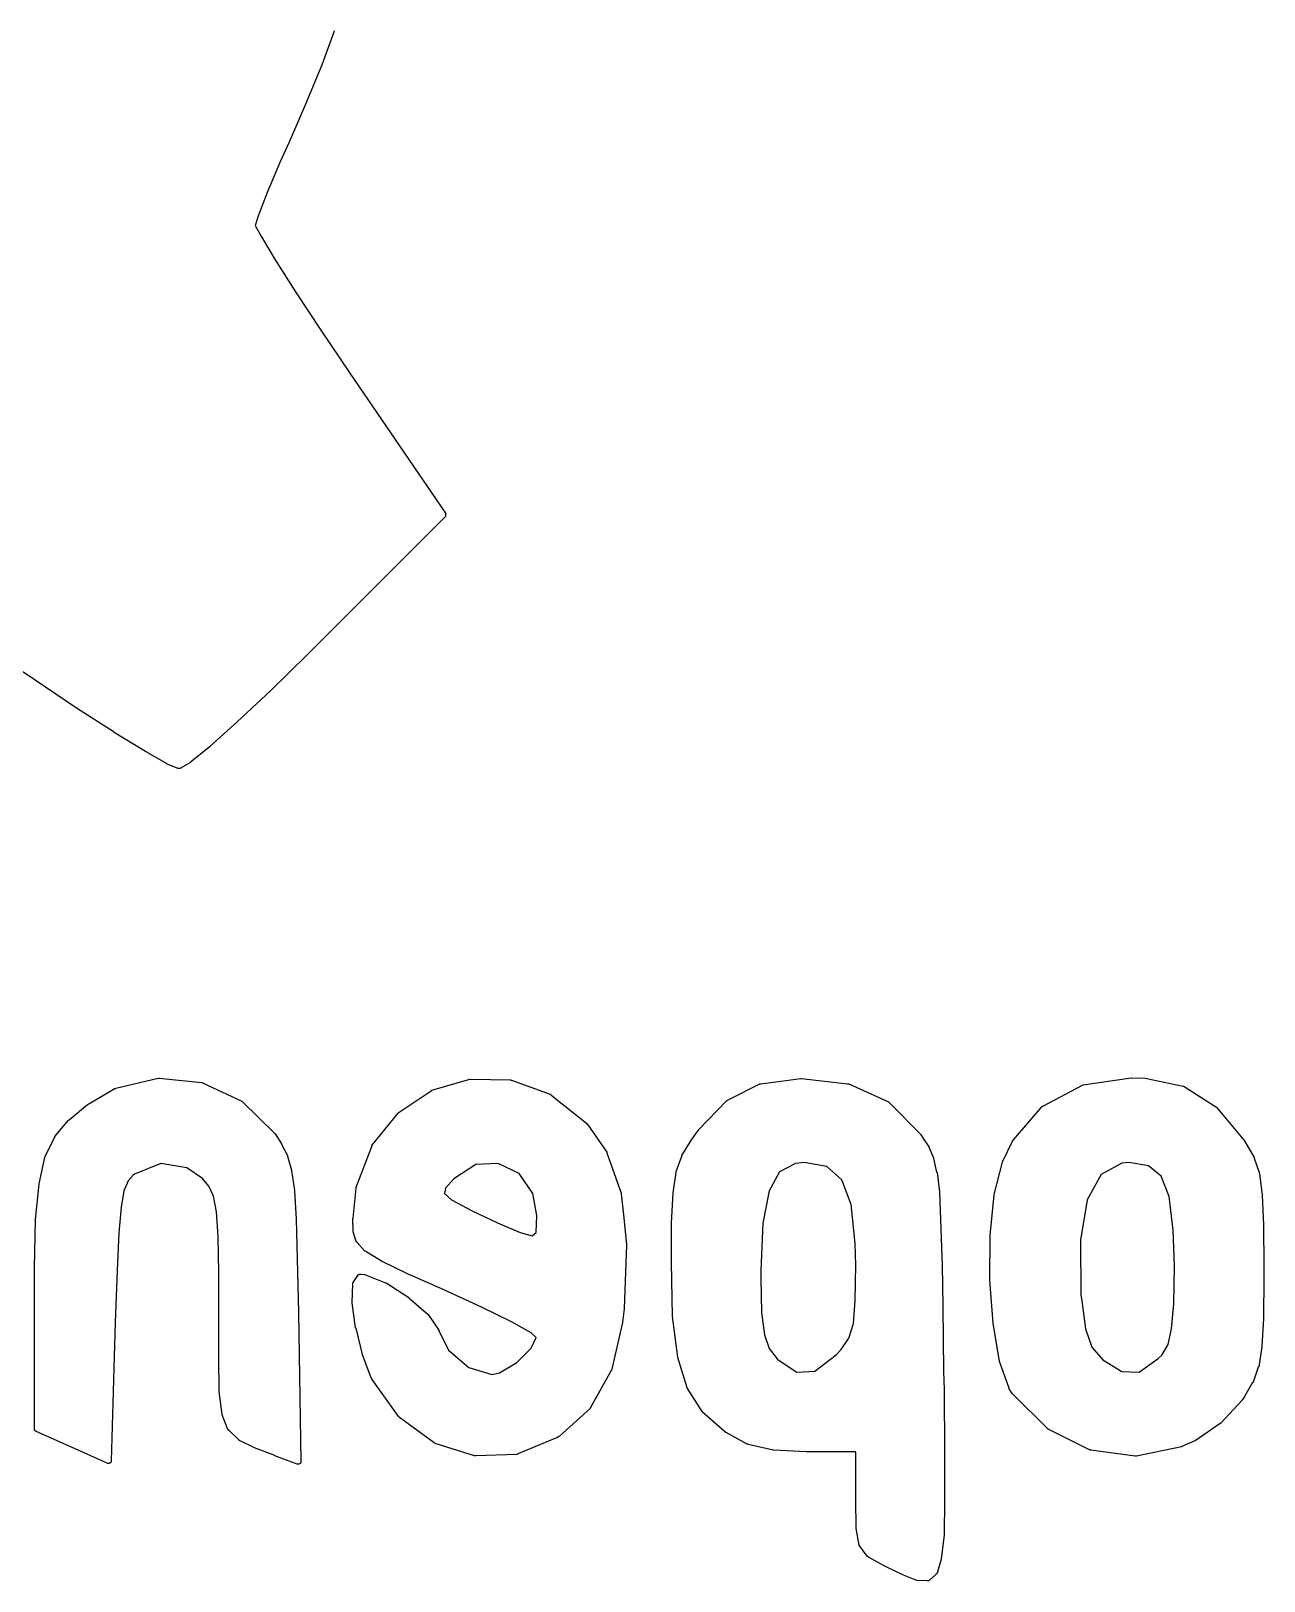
# Model space of a CAD drawing. Extents: x 137.9 to 163.7, y -135.9 to -68.2.
# Drawn here: x 145.111 to 147.246, y -75.101 to -72.417 of the extents above; entities that cross this region are included whole.
import ezdxf

# ---------------------------------------------------------------- set-up
doc = ezdxf.new("R2010")
doc.units = 0
doc.layers.add('BLACK', color=7, linetype='CONTINUOUS')

msp = doc.modelspace()

# ---------------------------------------------------------------- linework, layer by layer
at = {"layer": 'BLACK', "linetype": 'CONTINUOUS'}
for p, q in [((145.636, -72.4168), (145.615, -72.4741)), ((145.636, -72.4167), (145.636, -72.4168)), ((145.615, -72.4742), (145.587, -72.5421)), ((145.615, -72.4741), (145.615, -72.4742)), ((145.615, -72.4742), (145.615, -72.4742)), ((145.615, -72.4742), (145.615, -72.4742)), ((145.587, -72.5422), (145.558, -72.6094)), ((145.587, -72.5421), (145.587, -72.5421)), ((145.587, -72.5421), (145.587, -72.5422)), ((145.587, -72.5422), (145.587, -72.5422)), ((145.558, -72.6094), (145.542, -72.6444)), ((145.558, -72.6094), (145.558, -72.6094)), ((145.558, -72.6094), (145.558, -72.6094)), ((145.542, -72.6444), (145.52, -72.6967)), ((145.52, -72.6967), (145.505, -72.7357)), ((145.505, -72.7357), (145.499, -72.7536)), ((145.499, -72.7536), (145.51, -72.7733)), ((145.51, -72.7733), (145.534, -72.813)), ((145.534, -72.813), (145.569, -72.8683)), ((145.569, -72.8683), (145.613, -72.935)), ((145.613, -72.935), (145.613, -72.935)), ((145.613, -72.935), (145.663, -73.0094)), ((145.663, -73.0094), (145.829, -73.2518)), ((145.828, -73.2582), (145.611, -73.4755)), ((145.829, -73.2574), (145.828, -73.2582)), ((145.829, -73.2518), (145.829, -73.2519)), ((145.829, -73.2519), (145.829, -73.2527)), ((145.829, -73.2527), (145.829, -73.2537)), ((145.829, -73.2537), (145.83, -73.2546)), ((145.83, -73.2546), (145.829, -73.2548)), ((145.829, -73.2548), (145.829, -73.2556)), ((145.829, -73.2556), (145.829, -73.2565)), ((145.829, -73.2565), (145.829, -73.2574)), ((145.118, -73.5411), (145.047, -73.4934)), ((145.59, -73.4965), (145.526, -73.5591)), ((145.611, -73.4755), (145.59, -73.4964)), ((145.59, -73.4964), (145.59, -73.4965)), ((145.611, -73.4755), (145.611, -73.4755)), ((145.19, -73.5893), (145.118, -73.5411)), ((145.118, -73.5411), (145.118, -73.5411)), ((145.118, -73.5411), (145.118, -73.5411)), ((145.526, -73.5591), (145.468, -73.6131)), ((145.526, -73.5591), (145.526, -73.5591)), ((145.526, -73.5591), (145.526, -73.5591)), ((145.526, -73.5591), (145.526, -73.5591)), ((145.19, -73.5894), (145.19, -73.5893)), ((145.255, -73.6313), (145.19, -73.5894)), ((145.19, -73.5894), (145.19, -73.5894)), ((145.255, -73.6314), (145.255, -73.6313)), ((145.309, -73.6645), (145.255, -73.6314)), ((145.255, -73.6314), (145.255, -73.6314)), ((145.255, -73.6314), (145.255, -73.6314)), ((145.468, -73.6132), (145.421, -73.6555)), ((145.468, -73.6131), (145.468, -73.6132)), ((145.468, -73.6132), (145.468, -73.6132)), ((145.468, -73.6132), (145.468, -73.6132)), ((145.421, -73.6557), (145.387, -73.6833)), ((145.421, -73.6555), (145.421, -73.6556)), ((145.421, -73.6556), (145.421, -73.6556)), ((145.421, -73.6556), (145.421, -73.6557)), ((145.309, -73.6646), (145.309, -73.6645)), ((145.309, -73.6645), (145.309, -73.6645)), ((145.309, -73.6645), (145.309, -73.6645)), ((145.347, -73.6862), (145.309, -73.6646)), ((145.347, -73.6863), (145.347, -73.6862)), ((145.347, -73.6864), (145.347, -73.6863)), ((145.366, -73.694), (145.347, -73.6864)), ((145.347, -73.6864), (145.347, -73.6864)), ((145.387, -73.6838), (145.37, -73.6936)), ((145.387, -73.6833), (145.387, -73.6834)), ((145.387, -73.6834), (145.387, -73.6836)), ((145.387, -73.6836), (145.387, -73.6838)), ((145.366, -73.6941), (145.366, -73.694)), ((145.366, -73.6942), (145.366, -73.6941)), ((145.367, -73.6943), (145.366, -73.6942)), ((145.366, -73.6942), (145.366, -73.6942)), ((145.366, -73.6942), (145.366, -73.6942)), ((145.368, -73.6943), (145.367, -73.6943)), ((145.367, -73.6943), (145.367, -73.6943)), ((145.367, -73.6943), (145.367, -73.6943)), ((145.367, -73.6943), (145.367, -73.6943)), ((145.369, -73.6942), (145.368, -73.6942)), ((145.368, -73.6942), (145.368, -73.6943)), ((145.368, -73.6943), (145.368, -73.6943)), ((145.368, -73.6943), (145.368, -73.6943)), ((145.37, -73.6938), (145.369, -73.694)), ((145.369, -73.694), (145.369, -73.694)), ((145.369, -73.694), (145.369, -73.6941)), ((145.369, -73.6941), (145.369, -73.6942)), ((145.37, -73.6936), (145.37, -73.6937)), ((145.37, -73.6937), (145.37, -73.6938)), ((145.21, -74.2754), (145.256, -74.2485)), ((145.256, -74.2484), (145.257, -74.2483)), ((145.256, -74.2485), (145.256, -74.2484)), ((145.257, -74.2481), (145.257, -74.248)), ((145.257, -74.248), (145.258, -74.248)), ((145.257, -74.2482), (145.257, -74.2481)), ((145.257, -74.2483), (145.257, -74.2482)), ((145.258, -74.2479), (145.331, -74.2303)), ((145.258, -74.248), (145.258, -74.2479)), ((145.331, -74.2303), (145.331, -74.2303)), ((145.331, -74.2303), (145.332, -74.2303)), ((145.332, -74.2303), (145.332, -74.2302)), ((145.332, -74.2302), (145.332, -74.2302)), ((145.332, -74.2302), (145.332, -74.2302)), ((145.332, -74.2302), (145.332, -74.2302)), ((145.332, -74.2302), (145.333, -74.2302)), ((145.333, -74.2302), (145.407, -74.2378)), ((145.407, -74.2378), (145.407, -74.2379)), ((145.407, -74.2379), (145.407, -74.2379)), ((145.407, -74.2379), (145.407, -74.238)), ((145.407, -74.238), (145.407, -74.238)), ((145.407, -74.238), (145.408, -74.2381)), ((145.408, -74.2381), (145.408, -74.2382)), ((145.408, -74.2382), (145.408, -74.2383)), ((145.408, -74.2383), (145.476, -74.2702)), ((145.804, -74.2518), (145.805, -74.2517)), ((145.804, -74.2519), (145.804, -74.2518)), ((145.805, -74.2514), (145.871, -74.232)), ((145.805, -74.2515), (145.805, -74.2514)), ((145.805, -74.2516), (145.805, -74.2515)), ((145.805, -74.2517), (145.805, -74.2516)), ((145.871, -74.2319), (145.872, -74.2318)), ((145.871, -74.232), (145.871, -74.2319)), ((145.871, -74.2319), (145.871, -74.2319)), ((145.871, -74.2319), (145.871, -74.2319)), ((145.871, -74.232), (145.871, -74.232)), ((145.872, -74.2318), (145.872, -74.2318)), ((145.872, -74.2318), (145.872, -74.2318)), ((145.872, -74.2318), (145.941, -74.2334)), ((145.941, -74.2334), (145.941, -74.2334)), ((145.941, -74.2334), (145.941, -74.2334)), ((145.941, -74.2334), (145.942, -74.2334)), ((145.942, -74.2334), (145.942, -74.2335)), ((145.942, -74.2335), (145.942, -74.2335)), ((145.942, -74.2335), (145.942, -74.2336)), ((145.942, -74.2336), (145.943, -74.2337)), ((145.943, -74.2337), (146.01, -74.2582)), ((146.318, -74.2681), (146.373, -74.2404)), ((146.373, -74.2403), (146.374, -74.2402)), ((146.373, -74.2404), (146.373, -74.2403)), ((146.373, -74.2404), (146.373, -74.2404)), ((146.374, -74.2401), (146.374, -74.24)), ((146.374, -74.24), (146.375, -74.24)), ((146.374, -74.2402), (146.374, -74.2401)), ((146.374, -74.2401), (146.374, -74.2401)), ((146.375, -74.24), (146.444, -74.2312)), ((146.444, -74.2312), (146.444, -74.2312)), ((146.444, -74.2312), (146.444, -74.2312)), ((146.444, -74.2312), (146.444, -74.2312)), ((146.444, -74.2312), (146.445, -74.2312)), ((146.445, -74.2312), (146.445, -74.2312)), ((146.445, -74.2312), (146.445, -74.2312)), ((146.445, -74.2312), (146.445, -74.2312)), ((146.445, -74.2312), (146.525, -74.2399)), ((146.525, -74.2399), (146.525, -74.2399)), ((146.525, -74.2399), (146.526, -74.24)), ((146.526, -74.24), (146.526, -74.24)), ((146.526, -74.24), (146.526, -74.2401)), ((146.526, -74.2401), (146.526, -74.2401)), ((146.526, -74.2401), (146.526, -74.2403)), ((146.526, -74.2403), (146.527, -74.2403)), ((146.527, -74.2403), (146.596, -74.2716)), ((146.864, -74.2783), (146.932, -74.2425)), ((146.932, -74.2422), (146.933, -74.2421)), ((146.932, -74.2423), (146.932, -74.2422)), ((146.932, -74.2424), (146.932, -74.2423)), ((146.932, -74.2425), (146.932, -74.2424)), ((146.932, -74.2425), (146.932, -74.2425)), ((146.933, -74.242), (147.016, -74.2297)), ((146.933, -74.2421), (146.933, -74.242)), ((146.933, -74.2421), (146.933, -74.2421)), ((147.016, -74.2297), (147.016, -74.2297)), ((147.016, -74.2297), (147.017, -74.2297)), ((147.017, -74.2297), (147.017, -74.2297)), ((147.017, -74.2297), (147.04, -74.2303)), ((147.04, -74.2303), (147.04, -74.2303)), ((147.04, -74.2303), (147.04, -74.2304)), ((147.04, -74.2304), (147.04, -74.2304)), ((147.04, -74.2304), (147.106, -74.2441)), ((147.106, -74.2441), (147.106, -74.2441)), ((147.106, -74.2441), (147.106, -74.2442)), ((147.106, -74.2442), (147.107, -74.2443)), ((147.107, -74.2443), (147.107, -74.2443)), ((147.107, -74.2443), (147.107, -74.2444)), ((147.107, -74.2444), (147.107, -74.2446)), ((147.107, -74.2446), (147.108, -74.2447)), ((147.108, -74.2447), (147.161, -74.279)), ((145.177, -74.3026), (145.209, -74.2759)), ((145.209, -74.2758), (145.21, -74.2756)), ((145.209, -74.2759), (145.209, -74.2758)), ((145.21, -74.2756), (145.21, -74.2754)), ((145.476, -74.2702), (145.476, -74.2702)), ((145.476, -74.2702), (145.476, -74.2704)), ((145.476, -74.2704), (145.477, -74.2705)), ((145.477, -74.2705), (145.477, -74.2706)), ((145.477, -74.2706), (145.477, -74.2707)), ((145.477, -74.2707), (145.477, -74.2709)), ((145.477, -74.2709), (145.477, -74.2711)), ((145.477, -74.2711), (145.533, -74.3262)), ((145.747, -74.2906), (145.804, -74.2521)), ((145.804, -74.2521), (145.804, -74.2519)), ((145.804, -74.2521), (145.804, -74.2521)), ((146.01, -74.2582), (146.01, -74.2582)), ((146.01, -74.2582), (146.01, -74.2583)), ((146.01, -74.2583), (146.011, -74.2585)), ((146.011, -74.2585), (146.011, -74.2586)), ((146.011, -74.2586), (146.011, -74.2586)), ((146.011, -74.2586), (146.011, -74.2588)), ((146.011, -74.2588), (146.011, -74.259)), ((146.011, -74.259), (146.073, -74.3084)), ((146.267, -74.32), (146.316, -74.2691)), ((146.316, -74.2691), (146.317, -74.2688)), ((146.316, -74.2691), (146.316, -74.2691)), ((146.317, -74.2683), (146.318, -74.2681)), ((146.317, -74.2684), (146.317, -74.2683)), ((146.317, -74.2685), (146.317, -74.2684)), ((146.317, -74.2686), (146.317, -74.2685)), ((146.317, -74.2688), (146.317, -74.2686)), ((146.596, -74.2716), (146.596, -74.2717)), ((146.596, -74.2717), (146.596, -74.2719)), ((146.596, -74.2719), (146.596, -74.272)), ((146.596, -74.272), (146.596, -74.2721)), ((146.596, -74.2721), (146.597, -74.2722)), ((146.597, -74.2722), (146.597, -74.2724)), ((146.597, -74.2724), (146.597, -74.2727)), ((146.597, -74.2727), (146.652, -74.3279)), ((146.863, -74.2785), (146.864, -74.2783)), ((146.863, -74.2787), (146.863, -74.2785)), ((146.863, -74.2788), (146.863, -74.2787)), ((145.152, -74.3313), (145.176, -74.3032)), ((145.176, -74.3029), (145.177, -74.3026)), ((145.176, -74.3032), (145.176, -74.3029)), ((145.176, -74.3032), (145.176, -74.3032)), ((145.701, -74.3472), (145.746, -74.2916)), ((145.746, -74.2907), (145.747, -74.2906)), ((145.746, -74.2909), (145.746, -74.2907)), ((145.746, -74.291), (145.746, -74.2909)), ((145.746, -74.2912), (145.746, -74.291)), ((145.746, -74.2914), (145.746, -74.2912)), ((145.746, -74.2916), (145.746, -74.2914)), ((145.746, -74.2916), (145.746, -74.2916)), ((146.812, -74.337), (146.862, -74.2794)), ((146.862, -74.2791), (146.863, -74.2788)), ((146.862, -74.2794), (146.862, -74.2791)), ((146.862, -74.2794), (146.862, -74.2794)), ((146.863, -74.2788), (146.863, -74.2788)), ((147.161, -74.279), (147.161, -74.2791)), ((147.161, -74.2791), (147.162, -74.2792)), ((147.162, -74.2792), (147.162, -74.2794)), ((147.162, -74.2794), (147.162, -74.2795)), ((147.162, -74.2795), (147.162, -74.2797)), ((147.162, -74.2797), (147.162, -74.2799)), ((147.162, -74.2799), (147.163, -74.28)), ((147.163, -74.28), (147.212, -74.3391)), ((145.135, -74.3666), (145.152, -74.3323)), ((145.152, -74.3314), (145.152, -74.3313)), ((145.152, -74.3318), (145.152, -74.3314)), ((145.152, -74.3314), (145.152, -74.3314)), ((145.152, -74.3321), (145.152, -74.3318)), ((145.152, -74.3322), (145.152, -74.3321)), ((145.152, -74.3323), (145.152, -74.3322)), ((145.152, -74.3323), (145.152, -74.3323)), ((145.533, -74.3262), (145.533, -74.3263)), ((145.533, -74.3263), (145.533, -74.3266)), ((145.533, -74.3266), (145.534, -74.327)), ((145.534, -74.327), (145.534, -74.327)), ((145.534, -74.327), (145.534, -74.327)), ((145.534, -74.327), (145.534, -74.327)), ((145.534, -74.327), (145.545, -74.3442)), ((146.073, -74.3084), (146.073, -74.3085)), ((146.073, -74.3085), (146.073, -74.3086)), ((146.073, -74.3086), (146.073, -74.3087)), ((146.073, -74.3087), (146.073, -74.3089)), ((146.073, -74.3089), (146.073, -74.3092)), ((146.073, -74.3092), (146.074, -74.3093)), ((146.074, -74.3093), (146.074, -74.3095)), ((146.074, -74.3095), (146.108, -74.3584)), ((146.253, -74.3394), (146.267, -74.3206)), ((146.267, -74.3203), (146.267, -74.32)), ((146.267, -74.3205), (146.267, -74.3203)), ((146.267, -74.3206), (146.267, -74.3205)), ((146.652, -74.3279), (146.652, -74.3279)), ((146.652, -74.3279), (146.652, -74.3282)), ((146.652, -74.3282), (146.652, -74.3285)), ((146.652, -74.3285), (146.656, -74.3343)), ((145.545, -74.3442), (145.545, -74.3443)), ((145.545, -74.3443), (145.545, -74.3446)), ((145.545, -74.3446), (145.545, -74.3448)), ((145.545, -74.3448), (145.555, -74.3643)), ((145.674, -74.4193), (145.701, -74.3486)), ((145.701, -74.3474), (145.701, -74.3472)), ((145.701, -74.3477), (145.701, -74.3474)), ((145.701, -74.3479), (145.701, -74.3477)), ((145.701, -74.348), (145.701, -74.3479)), ((145.701, -74.3483), (145.701, -74.348)), ((145.701, -74.3485), (145.701, -74.3483)), ((145.701, -74.3486), (145.701, -74.3485)), ((146.108, -74.3584), (146.108, -74.3584)), ((146.108, -74.3584), (146.108, -74.3586)), ((146.108, -74.3586), (146.108, -74.3587)), ((146.108, -74.3587), (146.108, -74.359)), ((146.108, -74.359), (146.108, -74.3593)), ((146.238, -74.3645), (146.253, -74.3398)), ((146.253, -74.3396), (146.253, -74.3394)), ((146.253, -74.3397), (146.253, -74.3396)), ((146.253, -74.3398), (146.253, -74.3397)), ((146.656, -74.3343), (146.656, -74.3344)), ((146.656, -74.3344), (146.656, -74.3345)), ((146.656, -74.3345), (146.656, -74.3346)), ((146.656, -74.3346), (146.666, -74.3501)), ((146.666, -74.3501), (146.666, -74.3502)), ((146.666, -74.3502), (146.666, -74.3505)), ((146.666, -74.3505), (146.666, -74.3508)), ((146.666, -74.3508), (146.674, -74.3686)), ((146.793, -74.3751), (146.811, -74.3381)), ((146.811, -74.3378), (146.812, -74.3375)), ((146.811, -74.3379), (146.811, -74.3378)), ((146.811, -74.3381), (146.811, -74.3379)), ((146.811, -74.3381), (146.811, -74.3381)), ((146.812, -74.3371), (146.812, -74.337)), ((146.812, -74.3372), (146.812, -74.3371)), ((146.812, -74.3375), (146.812, -74.3372)), ((147.212, -74.3391), (147.212, -74.3392)), ((147.212, -74.3392), (147.212, -74.3394)), ((147.212, -74.3394), (147.212, -74.3396)), ((147.212, -74.3396), (147.215, -74.3439)), ((147.215, -74.3439), (147.215, -74.344)), ((147.215, -74.344), (147.215, -74.3441)), ((147.215, -74.3441), (147.215, -74.3443)), ((147.215, -74.3443), (147.229, -74.3678)), ((145.125, -74.4131), (145.135, -74.3676)), ((145.135, -74.3667), (145.135, -74.3666)), ((145.135, -74.3666), (145.135, -74.3666)), ((145.135, -74.3671), (145.135, -74.3667)), ((145.135, -74.3675), (145.135, -74.3671)), ((145.135, -74.3676), (145.135, -74.3675)), ((145.135, -74.3675), (145.135, -74.3675)), ((145.135, -74.3676), (145.135, -74.3676)), ((145.336, -74.3782), (145.29, -74.3965)), ((145.381, -74.3854), (145.336, -74.3782)), ((145.408, -74.4043), (145.381, -74.3854)), ((145.555, -74.3643), (145.555, -74.3643)), ((145.555, -74.3643), (145.555, -74.3643)), ((145.555, -74.3643), (145.555, -74.3644)), ((145.555, -74.3644), (145.555, -74.3644)), ((145.555, -74.3644), (145.555, -74.3648)), ((145.555, -74.3648), (145.555, -74.3652)), ((145.555, -74.3652), (145.562, -74.3899)), ((145.881, -74.3798), (145.843, -74.4044)), ((145.92, -74.378), (145.881, -74.3798)), ((145.956, -74.3956), (145.92, -74.378)), ((146.108, -74.3593), (146.108, -74.3594)), ((146.108, -74.3594), (146.108, -74.3596)), ((146.108, -74.3596), (146.133, -74.4294)), ((146.228, -74.3921), (146.238, -74.3653)), ((146.238, -74.3648), (146.238, -74.3645)), ((146.238, -74.3653), (146.238, -74.3648)), ((146.238, -74.3653), (146.238, -74.3653)), ((146.238, -74.3653), (146.238, -74.3653)), ((146.238, -74.3653), (146.238, -74.3653)), ((146.435, -74.378), (146.407, -74.3925)), ((146.45, -74.3766), (146.435, -74.378)), ((146.489, -74.3836), (146.45, -74.3766)), ((146.515, -74.4063), (146.489, -74.3836)), ((146.674, -74.3686), (146.674, -74.3687)), ((146.674, -74.3687), (146.674, -74.369)), ((146.674, -74.369), (146.674, -74.3694)), ((146.674, -74.3694), (146.679, -74.3932)), ((146.779, -74.4317), (146.793, -74.3761)), ((146.793, -74.3754), (146.793, -74.3751)), ((146.793, -74.3751), (146.793, -74.3751)), ((146.793, -74.3751), (146.793, -74.3751)), ((146.793, -74.3751), (146.793, -74.3751)), ((146.793, -74.376), (146.793, -74.3754)), ((146.793, -74.3761), (146.793, -74.376)), ((147, -74.3775), (146.964, -74.3969)), ((147.012, -74.3765), (147, -74.3775)), ((147.046, -74.3819), (147.012, -74.3765)), ((147.068, -74.3998), (147.046, -74.3819)), ((147.229, -74.3678), (147.229, -74.3679)), ((147.229, -74.3679), (147.229, -74.3683)), ((147.229, -74.3683), (147.229, -74.3688)), ((147.229, -74.3688), (147.238, -74.3954)), ((145.279, -74.4084), (145.272, -74.4252)), ((145.288, -74.3982), (145.279, -74.4084)), ((145.29, -74.3965), (145.288, -74.3982)), ((145.419, -74.4173), (145.408, -74.4043)), ((145.562, -74.3899), (145.562, -74.3899)), ((145.562, -74.3899), (145.562, -74.3902)), ((145.562, -74.3902), (145.562, -74.3905)), ((145.562, -74.3905), (145.567, -74.425)), ((145.843, -74.4044), (145.829, -74.4208)), ((145.98, -74.4299), (145.956, -74.3956)), ((146.223, -74.4288), (146.228, -74.3931)), ((146.228, -74.3925), (146.228, -74.3921)), ((146.228, -74.393), (146.228, -74.3925)), ((146.228, -74.3931), (146.228, -74.393)), ((146.407, -74.3925), (146.389, -74.4254)), ((146.531, -74.4491), (146.515, -74.4063)), ((146.679, -74.3932), (146.68, -74.3932)), ((146.68, -74.3932), (146.68, -74.3935)), ((146.68, -74.3935), (146.68, -74.3937)), ((146.68, -74.3937), (146.684, -74.4274)), ((146.964, -74.3969), (146.94, -74.441)), ((147.082, -74.4353), (147.068, -74.3998)), ((147.238, -74.3954), (147.238, -74.3955)), ((147.238, -74.3955), (147.238, -74.3959)), ((147.238, -74.3959), (147.238, -74.3963)), ((147.238, -74.3963), (147.243, -74.4325)), ((145.119, -74.4754), (145.125, -74.4138)), ((145.125, -74.4134), (145.125, -74.4131)), ((145.125, -74.4137), (145.125, -74.4134)), ((145.125, -74.4138), (145.125, -74.4137)), ((145.272, -74.4252), (145.267, -74.4537)), ((145.427, -74.4347), (145.419, -74.4173)), ((145.432, -74.4619), (145.427, -74.4347)), ((145.567, -74.425), (145.567, -74.4251)), ((145.567, -74.4251), (145.567, -74.4253)), ((145.567, -74.4253), (145.567, -74.4254)), ((145.567, -74.4254), (145.57, -74.4746)), ((145.669, -74.4727), (145.674, -74.4206)), ((145.674, -74.4194), (145.674, -74.4193)), ((145.674, -74.4196), (145.674, -74.4194)), ((145.674, -74.4199), (145.674, -74.4196)), ((145.674, -74.4203), (145.674, -74.4199)), ((145.674, -74.4204), (145.674, -74.4203)), ((145.674, -74.4205), (145.674, -74.4204)), ((145.674, -74.4206), (145.674, -74.4205)), ((145.829, -74.4208), (145.827, -74.4303)), ((145.827, -74.4303), (145.839, -74.4408)), ((145.987, -74.4681), (145.98, -74.4299)), ((146.133, -74.4294), (146.133, -74.4294)), ((146.133, -74.4294), (146.133, -74.4295)), ((146.133, -74.4295), (146.133, -74.4295)), ((146.133, -74.4295), (146.133, -74.4299)), ((146.133, -74.4299), (146.133, -74.4304)), ((146.133, -74.4304), (146.133, -74.4304)), ((146.133, -74.4304), (146.133, -74.4305)), ((146.133, -74.4305), (146.137, -74.4672)), ((146.22, -74.4809), (146.223, -74.4293)), ((146.223, -74.4291), (146.223, -74.4288)), ((146.223, -74.4293), (146.223, -74.4291)), ((146.223, -74.4293), (146.223, -74.4293)), ((146.389, -74.4254), (146.378, -74.4815)), ((146.684, -74.4274), (146.684, -74.4274)), ((146.684, -74.4274), (146.684, -74.4276)), ((146.684, -74.4276), (146.684, -74.4277)), ((146.684, -74.4277), (146.686, -74.475)), ((146.772, -74.5026), (146.779, -74.4324)), ((146.779, -74.432), (146.779, -74.4317)), ((146.779, -74.4323), (146.779, -74.432)), ((146.779, -74.4324), (146.779, -74.4323)), ((147.089, -74.4935), (147.082, -74.4353)), ((147.243, -74.4325), (147.243, -74.4325)), ((147.243, -74.4325), (147.243, -74.4328)), ((147.243, -74.4328), (147.243, -74.4329)), ((147.243, -74.4329), (147.245, -74.4852)), ((145.267, -74.4537), (145.263, -74.4983)), ((145.435, -74.5044), (145.432, -74.4619)), ((145.839, -74.4408), (145.875, -74.4599)), ((145.875, -74.4599), (145.876, -74.4604)), ((145.876, -74.4604), (145.919, -74.481)), ((146.538, -74.5164), (146.531, -74.4491)), ((146.94, -74.441), (146.928, -74.5109)), ((145.117, -74.5586), (145.119, -74.4758)), ((145.119, -74.4756), (145.119, -74.4754)), ((145.119, -74.4757), (145.119, -74.4756)), ((145.119, -74.4758), (145.119, -74.4757)), ((145.57, -74.4746), (145.57, -74.4746)), ((145.57, -74.4746), (145.57, -74.4747)), ((145.57, -74.4747), (145.57, -74.4747)), ((145.57, -74.4747), (145.572, -74.5434)), ((145.668, -74.4732), (145.669, -74.4729)), ((145.668, -74.4733), (145.668, -74.4732)), ((145.669, -74.495), (145.668, -74.4733)), ((145.669, -74.4729), (145.669, -74.4727)), ((145.919, -74.481), (145.958, -74.4974)), ((145.986, -74.4975), (145.987, -74.4681)), ((146.137, -74.4672), (146.137, -74.4673)), ((146.137, -74.4673), (146.137, -74.4673)), ((146.137, -74.4673), (146.142, -74.5185)), ((146.22, -74.481), (146.22, -74.4809)), ((146.22, -74.4811), (146.22, -74.481)), ((146.22, -74.5492), (146.22, -74.4811)), ((146.22, -74.4811), (146.22, -74.4811)), ((146.378, -74.4815), (146.375, -74.5635)), ((146.686, -74.475), (146.686, -74.4751)), ((146.686, -74.4751), (146.686, -74.4751)), ((146.686, -74.4751), (146.686, -74.4752)), ((146.686, -74.4752), (146.688, -74.5401)), ((147.245, -74.4852), (147.245, -74.4853)), ((147.245, -74.4853), (147.245, -74.4853)), ((147.245, -74.4853), (147.245, -74.4854)), ((147.245, -74.4854), (147.246, -74.5552)), ((145.263, -74.4983), (145.26, -74.5632)), ((145.436, -74.5669), (145.435, -74.5044)), ((145.669, -74.4952), (145.669, -74.495)), ((145.669, -74.4953), (145.669, -74.4952)), ((145.669, -74.4957), (145.669, -74.4953)), ((145.669, -74.496), (145.669, -74.4957)), ((145.669, -74.4961), (145.669, -74.496)), ((145.669, -74.4963), (145.669, -74.4961)), ((145.669, -74.4964), (145.669, -74.4963)), ((145.674, -74.513), (145.669, -74.4964)), ((145.674, -74.5131), (145.674, -74.513)), ((145.674, -74.5132), (145.674, -74.5131)), ((145.675, -74.5136), (145.674, -74.5132)), ((145.675, -74.5139), (145.675, -74.5136)), ((145.675, -74.514), (145.675, -74.5139)), ((145.675, -74.5141), (145.675, -74.514)), ((145.675, -74.5144), (145.675, -74.5141)), ((145.675, -74.5147), (145.675, -74.5144)), ((145.675, -74.5148), (145.675, -74.5147)), ((145.675, -74.5149), (145.675, -74.5148)), ((145.676, -74.5149), (145.675, -74.5149)), ((145.689, -74.5299), (145.676, -74.5149)), ((145.958, -74.4974), (145.979, -74.5035)), ((145.979, -74.5035), (145.986, -74.4975)), ((146.142, -74.5193), (146.138, -74.6293)), ((146.142, -74.5185), (146.142, -74.5186)), ((146.142, -74.5186), (146.142, -74.5189)), ((146.142, -74.5189), (146.142, -74.5193)), ((146.539, -74.5536), (146.538, -74.5164)), ((146.771, -74.5797), (146.772, -74.5031)), ((146.772, -74.5028), (146.772, -74.5026)), ((146.772, -74.503), (146.772, -74.5028)), ((146.772, -74.5031), (146.772, -74.503)), ((146.928, -74.5109), (146.929, -74.6062)), ((147.091, -74.5552), (147.089, -74.4935)), ((145.572, -74.5434), (145.572, -74.5434)), ((145.572, -74.5434), (145.572, -74.5434)), ((145.572, -74.5434), (145.574, -74.6363)), ((145.69, -74.53), (145.689, -74.5299)), ((145.69, -74.5301), (145.69, -74.53)), ((145.69, -74.5303), (145.69, -74.5301)), ((145.69, -74.5305), (145.69, -74.5303)), ((145.69, -74.5306), (145.69, -74.5305)), ((145.69, -74.5307), (145.69, -74.5306)), ((145.691, -74.5307), (145.69, -74.5307)), ((145.718, -74.5472), (145.691, -74.5307)), ((146.688, -74.5401), (146.688, -74.5402)), ((146.688, -74.5402), (146.688, -74.5402)), ((146.688, -74.5402), (146.689, -74.5535)), ((145.117, -74.5587), (145.117, -74.5586)), ((145.117, -74.5586), (145.117, -74.5586)), ((145.117, -74.5586), (145.117, -74.5586)), ((145.117, -74.6182), (145.117, -74.5587)), ((145.26, -74.5632), (145.257, -74.6528)), ((145.436, -74.6322), (145.436, -74.5669)), ((145.669, -74.5844), (145.677, -74.572)), ((145.677, -74.5712), (145.678, -74.571)), ((145.677, -74.5713), (145.677, -74.5712)), ((145.677, -74.5715), (145.677, -74.5713)), ((145.677, -74.5717), (145.677, -74.5715)), ((145.677, -74.5719), (145.677, -74.5717)), ((145.677, -74.572), (145.677, -74.5719)), ((145.678, -74.5704), (145.679, -74.5703)), ((145.678, -74.5705), (145.678, -74.5704)), ((145.678, -74.5707), (145.678, -74.5705)), ((145.678, -74.5708), (145.678, -74.5707)), ((145.678, -74.571), (145.678, -74.5708)), ((145.679, -74.57), (145.68, -74.5699)), ((145.679, -74.5701), (145.679, -74.57)), ((145.679, -74.5702), (145.679, -74.5701)), ((145.679, -74.5703), (145.679, -74.5702)), ((145.68, -74.5698), (145.681, -74.5697)), ((145.68, -74.5699), (145.68, -74.5698)), ((145.68, -74.5698), (145.68, -74.5698)), ((145.68, -74.5699), (145.68, -74.5699)), ((145.681, -74.5697), (145.681, -74.5697)), ((145.681, -74.5697), (145.681, -74.5697)), ((145.681, -74.5697), (145.681, -74.5697)), ((145.681, -74.5697), (145.682, -74.5697)), ((145.682, -74.5697), (145.689, -74.5705)), ((145.689, -74.5705), (145.689, -74.5705)), ((145.689, -74.5705), (145.689, -74.5705)), ((145.689, -74.5705), (145.689, -74.5706)), ((145.689, -74.5706), (145.689, -74.5706)), ((145.689, -74.5706), (145.69, -74.5707)), ((145.69, -74.5707), (145.69, -74.5708)), ((145.69, -74.5708), (145.69, -74.5708)), ((145.69, -74.5708), (145.725, -74.5846)), ((145.718, -74.5473), (145.718, -74.5472)), ((145.718, -74.5475), (145.718, -74.5473)), ((145.763, -74.569), (145.718, -74.5475)), ((145.718, -74.5475), (145.718, -74.5475)), ((145.763, -74.5691), (145.763, -74.569)), ((145.763, -74.569), (145.763, -74.569)), ((145.763, -74.569), (145.763, -74.569)), ((145.83, -74.5989), (145.763, -74.5691)), ((146.22, -74.5493), (146.22, -74.5492)), ((146.22, -74.5494), (146.22, -74.5493)), ((146.22, -74.5493), (146.22, -74.5493)), ((146.222, -74.6427), (146.22, -74.5494)), ((146.375, -74.5635), (146.375, -74.5766)), ((146.538, -74.6153), (146.539, -74.5536)), ((146.689, -74.5535), (146.689, -74.5535)), ((146.689, -74.5535), (146.69, -74.6264)), ((147.09, -74.6212), (147.091, -74.5552)), ((147.246, -74.5552), (147.246, -74.5552)), ((147.246, -74.5552), (147.246, -74.5602)), ((147.246, -74.5602), (147.246, -74.5602)), ((147.246, -74.5602), (147.246, -74.5759)), ((145.667, -74.6189), (145.668, -74.5871)), ((145.668, -74.5848), (145.669, -74.5844)), ((145.668, -74.5851), (145.668, -74.5848)), ((145.668, -74.5852), (145.668, -74.5851)), ((145.668, -74.5853), (145.668, -74.5852)), ((145.668, -74.5857), (145.668, -74.5853)), ((145.668, -74.586), (145.668, -74.5857)), ((145.668, -74.5861), (145.668, -74.586)), ((145.668, -74.5862), (145.668, -74.5861)), ((145.668, -74.5866), (145.668, -74.5862)), ((145.668, -74.587), (145.668, -74.5866)), ((145.668, -74.5871), (145.668, -74.587)), ((145.725, -74.5846), (145.725, -74.5846)), ((145.725, -74.5846), (145.725, -74.5848)), ((145.725, -74.5848), (145.726, -74.585)), ((145.726, -74.585), (145.765, -74.6103)), ((145.831, -74.5991), (145.83, -74.5989)), ((145.83, -74.5989), (145.83, -74.5989)), ((145.83, -74.5989), (145.83, -74.5989)), ((145.892, -74.6273), (145.831, -74.5991)), ((146.375, -74.5766), (146.376, -74.6363)), ((146.771, -74.5798), (146.771, -74.5797)), ((146.771, -74.58), (146.771, -74.5798)), ((146.771, -74.5801), (146.771, -74.58)), ((146.777, -74.6549), (146.771, -74.5801)), ((147.246, -74.576), (147.245, -74.6462)), ((147.246, -74.5759), (147.246, -74.576)), ((145.117, -74.8374), (145.117, -74.6182)), ((145.667, -74.6192), (145.667, -74.6189)), ((145.667, -74.6196), (145.667, -74.6192)), ((145.667, -74.6197), (145.667, -74.6196)), ((145.673, -74.6626), (145.667, -74.6197)), ((145.765, -74.6103), (145.765, -74.6104)), ((145.765, -74.6104), (145.765, -74.6106)), ((145.765, -74.6106), (145.765, -74.6108)), ((145.765, -74.6108), (145.799, -74.6401)), ((145.943, -74.6524), (145.892, -74.6273)), ((146.535, -74.6551), (146.538, -74.6153)), ((146.69, -74.6264), (146.69, -74.6265)), ((146.69, -74.6265), (146.69, -74.6265)), ((146.69, -74.6265), (146.691, -74.7379)), ((146.929, -74.6062), (146.93, -74.6121)), ((146.93, -74.6121), (146.937, -74.6643)), ((147.086, -74.6646), (147.09, -74.6212)), ((145.257, -74.6528), (145.25, -74.8928)), ((145.257, -74.6528), (145.257, -74.6528)), ((145.436, -74.6323), (145.436, -74.6322)), ((145.436, -74.7143), (145.436, -74.6323)), ((145.574, -74.6363), (145.574, -74.6363)), ((145.574, -74.6363), (145.578, -74.8939)), ((145.799, -74.6401), (145.799, -74.6401)), ((145.799, -74.6401), (145.799, -74.6402)), ((145.799, -74.6402), (145.799, -74.6403)), ((145.799, -74.6403), (145.799, -74.6406)), ((145.799, -74.6406), (145.799, -74.6409)), ((145.799, -74.6409), (145.8, -74.641)), ((145.8, -74.641), (145.8, -74.6411)), ((145.8, -74.6411), (145.817, -74.6668)), ((145.977, -74.6713), (145.943, -74.6524)), ((146.135, -74.6535), (146.116, -74.7365)), ((146.138, -74.6296), (146.135, -74.6529)), ((146.135, -74.6529), (146.135, -74.653)), ((146.135, -74.653), (146.135, -74.6533)), ((146.135, -74.6533), (146.135, -74.6535)), ((146.138, -74.6293), (146.138, -74.6294)), ((146.138, -74.6294), (146.138, -74.6295)), ((146.138, -74.6295), (146.138, -74.6296)), ((146.222, -74.6429), (146.222, -74.6427)), ((146.222, -74.6431), (146.222, -74.6429)), ((146.222, -74.6432), (146.222, -74.6431)), ((146.231, -74.7133), (146.222, -74.6432)), ((146.376, -74.6363), (146.381, -74.6746)), ((147.245, -74.6464), (147.242, -74.6953)), ((147.245, -74.6462), (147.245, -74.6462)), ((147.245, -74.6462), (147.245, -74.6463)), ((147.245, -74.6463), (147.245, -74.6464)), ((145.673, -74.6628), (145.673, -74.6626)), ((145.673, -74.663), (145.673, -74.6628)), ((145.674, -74.6631), (145.673, -74.663)), ((145.685, -74.7088), (145.674, -74.6631)), ((145.817, -74.6668), (145.817, -74.6669)), ((145.817, -74.6669), (145.817, -74.6671)), ((145.817, -74.6671), (145.817, -74.6673)), ((145.817, -74.6673), (145.834, -74.7013)), ((145.986, -74.6792), (145.977, -74.6713)), ((145.977, -74.6982), (145.986, -74.6792)), ((146.381, -74.6746), (146.389, -74.6987)), ((146.514, -74.7001), (146.527, -74.6805)), ((146.527, -74.6805), (146.535, -74.6551)), ((146.777, -74.6551), (146.777, -74.6549)), ((146.777, -74.6553), (146.777, -74.6551)), ((146.777, -74.6554), (146.777, -74.6553)), ((146.788, -74.7202), (146.777, -74.6554)), ((146.937, -74.6643), (146.948, -74.6964)), ((147.08, -74.6918), (147.086, -74.6646)), ((145.834, -74.7013), (145.869, -74.7317)), ((145.952, -74.7228), (145.977, -74.6982)), ((146.389, -74.6987), (146.403, -74.7165)), ((146.505, -74.7095), (146.514, -74.7001)), ((146.948, -74.6964), (146.967, -74.7182)), ((147.069, -74.7103), (147.08, -74.6918)), ((147.242, -74.6958), (147.237, -74.73)), ((147.242, -74.6953), (147.242, -74.6954)), ((147.242, -74.6954), (147.242, -74.6956)), ((147.242, -74.6956), (147.242, -74.6958)), ((145.436, -74.7144), (145.436, -74.7143)), ((145.436, -74.7143), (145.436, -74.7143)), ((145.436, -74.7143), (145.436, -74.7143)), ((145.437, -74.7724), (145.436, -74.7144)), ((145.685, -74.709), (145.685, -74.7088)), ((145.685, -74.7093), (145.685, -74.709)), ((145.7, -74.7495), (145.685, -74.7093)), ((145.685, -74.7093), (145.685, -74.7093)), ((145.869, -74.7317), (145.909, -74.7437)), ((145.922, -74.7405), (145.952, -74.7228)), ((146.231, -74.7137), (146.231, -74.7133)), ((146.231, -74.7141), (146.231, -74.7137)), ((146.247, -74.7664), (146.231, -74.7141)), ((146.231, -74.7141), (146.231, -74.7141)), ((146.403, -74.7165), (146.403, -74.7169)), ((146.403, -74.7169), (146.437, -74.7398)), ((146.468, -74.7377), (146.505, -74.7095)), ((146.788, -74.7206), (146.788, -74.7202)), ((146.788, -74.721), (146.788, -74.7206)), ((146.805, -74.7675), (146.788, -74.721)), ((146.788, -74.721), (146.788, -74.721)), ((146.967, -74.7182), (147, -74.7386)), ((147.03, -74.7396), (147.063, -74.7161)), ((147.063, -74.7161), (147.069, -74.7103)), ((147.236, -74.7309), (147.227, -74.7568)), ((147.237, -74.7301), (147.236, -74.7305)), ((147.236, -74.7305), (147.236, -74.7309)), ((147.237, -74.73), (147.237, -74.7301)), ((145.7, -74.7497), (145.7, -74.7495)), ((145.701, -74.7499), (145.7, -74.7497)), ((145.701, -74.75), (145.701, -74.7499)), ((145.701, -74.7516), (145.701, -74.75)), ((145.702, -74.7519), (145.701, -74.7516)), ((145.702, -74.7522), (145.702, -74.7519)), ((145.748, -74.817), (145.702, -74.7522)), ((145.702, -74.7522), (145.702, -74.7522)), ((145.909, -74.7437), (145.922, -74.7405)), ((146.115, -74.7378), (146.08, -74.8009)), ((146.116, -74.7366), (146.115, -74.7367)), ((146.115, -74.7367), (146.115, -74.7369)), ((146.115, -74.7369), (146.115, -74.7372)), ((146.115, -74.7372), (146.115, -74.7375)), ((146.115, -74.7375), (146.115, -74.7376)), ((146.115, -74.7376), (146.115, -74.7378)), ((146.116, -74.7365), (146.116, -74.7366)), ((146.437, -74.7398), (146.468, -74.7377)), ((146.691, -74.7379), (146.691, -74.7379)), ((146.691, -74.7379), (146.692, -74.7703)), ((147, -74.7386), (147.03, -74.7396)), ((147.226, -74.7577), (147.212, -74.7819)), ((147.227, -74.7573), (147.226, -74.7577)), ((147.227, -74.7568), (147.227, -74.7569)), ((147.227, -74.7569), (147.227, -74.7573)), ((145.437, -74.7726), (145.437, -74.7724)), ((145.437, -74.7728), (145.437, -74.7726)), ((145.437, -74.7729), (145.437, -74.7728)), ((145.442, -74.8121), (145.437, -74.7729)), ((146.247, -74.7666), (146.247, -74.7664)), ((146.247, -74.7667), (146.247, -74.7666)), ((146.247, -74.767), (146.247, -74.7667)), ((146.247, -74.7673), (146.247, -74.767)), ((146.248, -74.7674), (146.247, -74.7673)), ((146.248, -74.7676), (146.248, -74.7674)), ((146.273, -74.8076), (146.248, -74.7676)), ((146.248, -74.7676), (146.248, -74.7676)), ((146.692, -74.7703), (146.692, -74.7703)), ((146.692, -74.7703), (146.693, -74.8784)), ((146.805, -74.7676), (146.805, -74.7675)), ((146.805, -74.7681), (146.805, -74.7676)), ((146.805, -74.7676), (146.805, -74.7676)), ((146.805, -74.7684), (146.805, -74.7681)), ((146.805, -74.7685), (146.805, -74.7684)), ((146.805, -74.7686), (146.805, -74.7685)), ((146.805, -74.7685), (146.805, -74.7685)), ((146.81, -74.7766), (146.805, -74.7686)), ((146.81, -74.777), (146.81, -74.7766)), ((146.81, -74.7766), (146.81, -74.7766)), ((146.81, -74.7766), (146.81, -74.7766)), ((146.811, -74.7773), (146.81, -74.777)), ((146.811, -74.7774), (146.811, -74.7773)), ((146.871, -74.8373), (146.811, -74.7774)), ((146.811, -74.7774), (146.811, -74.7774)), ((146.811, -74.7774), (146.811, -74.7774)), ((147.208, -74.7879), (147.171, -74.8276)), ((147.212, -74.7823), (147.208, -74.7873)), ((147.208, -74.7873), (147.208, -74.7874)), ((147.208, -74.7874), (147.208, -74.7876)), ((147.208, -74.7876), (147.208, -74.7879)), ((147.212, -74.7819), (147.212, -74.782)), ((147.212, -74.782), (147.212, -74.7821)), ((147.212, -74.7821), (147.212, -74.7823)), ((145.442, -74.8122), (145.442, -74.8121)), ((145.442, -74.8123), (145.442, -74.8122)), ((145.442, -74.8127), (145.442, -74.8123)), ((145.442, -74.813), (145.442, -74.8127)), ((145.442, -74.8131), (145.442, -74.813)), ((145.442, -74.8132), (145.442, -74.8131)), ((145.442, -74.8133), (145.442, -74.8132)), ((145.452, -74.8386), (145.442, -74.8133)), ((146.079, -74.8022), (146.026, -74.8505)), ((146.08, -74.8014), (146.079, -74.8016)), ((146.079, -74.8016), (146.079, -74.8017)), ((146.079, -74.8017), (146.079, -74.8019)), ((146.079, -74.8019), (146.079, -74.8022)), ((146.08, -74.8009), (146.08, -74.8009)), ((146.08, -74.8009), (146.08, -74.8012)), ((146.08, -74.8012), (146.08, -74.8014)), ((146.273, -74.8077), (146.273, -74.8076)), ((146.274, -74.8078), (146.273, -74.8077)), ((146.274, -74.8081), (146.274, -74.8078)), ((146.274, -74.8083), (146.274, -74.8081)), ((146.274, -74.8084), (146.274, -74.8083)), ((146.274, -74.8085), (146.274, -74.8084)), ((146.274, -74.8086), (146.274, -74.8085)), ((146.311, -74.8417), (146.274, -74.8086)), ((145.117, -74.8378), (145.117, -74.8374)), ((145.117, -74.8382), (145.117, -74.8378)), ((145.117, -74.8383), (145.117, -74.8382)), ((145.117, -74.8384), (145.117, -74.8383)), ((145.117, -74.8388), (145.117, -74.8384)), ((145.117, -74.8391), (145.117, -74.8388)), ((145.117, -74.8392), (145.117, -74.8391)), ((145.117, -74.8393), (145.117, -74.8392)), ((145.117, -74.8396), (145.117, -74.8393)), ((145.117, -74.84), (145.117, -74.8396)), ((145.117, -74.8401), (145.117, -74.84)), ((145.117, -74.8402), (145.117, -74.8401)), ((145.118, -74.8405), (145.117, -74.8402)), ((145.118, -74.8408), (145.118, -74.8405)), ((145.118, -74.8409), (145.118, -74.8408)), ((145.118, -74.8408), (145.118, -74.8408)), ((145.118, -74.8412), (145.118, -74.8409)), ((145.119, -74.8414), (145.118, -74.8412)), ((145.119, -74.8415), (145.119, -74.8414)), ((145.119, -74.8417), (145.119, -74.8415)), ((145.119, -74.8415), (145.119, -74.8415)), ((145.12, -74.8419), (145.119, -74.8417)), ((145.12, -74.842), (145.12, -74.8419)), ((145.181, -74.8696), (145.12, -74.842)), ((145.452, -74.8387), (145.452, -74.8386)), ((145.453, -74.8391), (145.452, -74.8387)), ((145.452, -74.8387), (145.452, -74.8387)), ((145.453, -74.8395), (145.453, -74.8391)), ((145.453, -74.8396), (145.453, -74.8395)), ((145.453, -74.8395), (145.453, -74.8395)), ((145.453, -74.8399), (145.453, -74.8396)), ((145.453, -74.8402), (145.453, -74.8399)), ((145.453, -74.8403), (145.453, -74.8402)), ((145.454, -74.8404), (145.453, -74.8403)), ((145.453, -74.8403), (145.453, -74.8403)), ((145.471, -74.8569), (145.454, -74.8404)), ((145.748, -74.8172), (145.748, -74.817)), ((145.748, -74.8174), (145.748, -74.8172)), ((145.749, -74.8175), (145.748, -74.8174)), ((145.749, -74.8177), (145.749, -74.8175)), ((145.749, -74.8179), (145.749, -74.8177)), ((145.749, -74.8181), (145.749, -74.8179)), ((145.809, -74.8621), (145.749, -74.8181)), ((145.749, -74.8181), (145.749, -74.8181)), ((146.311, -74.8418), (146.311, -74.8417)), ((146.312, -74.8419), (146.311, -74.8418)), ((146.312, -74.842), (146.312, -74.8419)), ((146.314, -74.8439), (146.312, -74.842)), ((146.871, -74.8374), (146.871, -74.8373)), ((146.872, -74.8376), (146.871, -74.8374)), ((146.872, -74.8377), (146.872, -74.8376)), ((146.872, -74.8379), (146.872, -74.8377)), ((146.872, -74.838), (146.872, -74.8379)), ((146.872, -74.8381), (146.872, -74.838)), ((146.872, -74.8382), (146.872, -74.8381)), ((146.944, -74.874), (146.872, -74.8382)), ((147.17, -74.8283), (147.127, -74.8582)), ((147.171, -74.8276), (147.17, -74.8276)), ((147.17, -74.8276), (147.17, -74.828)), ((147.17, -74.828), (147.17, -74.8282)), ((147.17, -74.8282), (147.17, -74.8282)), ((147.17, -74.8282), (147.17, -74.8283)), ((147.17, -74.8283), (147.17, -74.8283)), ((145.471, -74.8571), (145.471, -74.8569)), ((145.471, -74.8573), (145.471, -74.8571)), ((145.471, -74.8574), (145.471, -74.8573)), ((145.471, -74.8575), (145.471, -74.8574)), ((145.472, -74.8576), (145.471, -74.8575)), ((145.472, -74.8578), (145.472, -74.8576)), ((145.498, -74.8706), (145.472, -74.8578)), ((145.472, -74.8578), (145.472, -74.8578)), ((145.81, -74.8623), (145.809, -74.8621)), ((145.81, -74.8624), (145.81, -74.8623)), ((145.81, -74.8625), (145.81, -74.8624)), ((145.81, -74.8626), (145.81, -74.8625)), ((145.81, -74.8627), (145.81, -74.8626)), ((145.811, -74.8628), (145.81, -74.8627)), ((145.811, -74.8629), (145.811, -74.8628)), ((145.879, -74.8845), (145.811, -74.8629)), ((146.021, -74.8534), (145.953, -74.8818)), ((146.022, -74.8532), (146.021, -74.8534)), ((146.025, -74.851), (146.022, -74.853)), ((146.022, -74.853), (146.022, -74.853)), ((146.022, -74.853), (146.022, -74.8532)), ((146.026, -74.8506), (146.025, -74.8508)), ((146.025, -74.8508), (146.025, -74.851)), ((146.026, -74.8505), (146.026, -74.8506)), ((146.315, -74.8441), (146.314, -74.8439)), ((146.315, -74.8442), (146.315, -74.8441)), ((146.315, -74.8443), (146.315, -74.8442)), ((146.351, -74.8643), (146.315, -74.8443)), ((146.351, -74.8644), (146.351, -74.8643)), ((146.352, -74.8644), (146.351, -74.8644)), ((146.352, -74.8646), (146.352, -74.8644)), ((146.352, -74.8647), (146.352, -74.8646)), ((146.352, -74.8648), (146.352, -74.8647)), ((146.352, -74.8647), (146.352, -74.8647)), ((146.353, -74.8648), (146.352, -74.8648)), ((146.396, -74.8747), (146.353, -74.8648)), ((147.103, -74.8687), (147.025, -74.8849)), ((147.104, -74.8686), (147.103, -74.8687)), ((147.103, -74.8687), (147.103, -74.8687)), ((147.103, -74.8687), (147.103, -74.8687)), ((147.126, -74.8587), (147.104, -74.8684)), ((147.104, -74.8684), (147.104, -74.8684)), ((147.104, -74.8684), (147.104, -74.8684)), ((147.104, -74.8684), (147.104, -74.8684)), ((147.104, -74.8684), (147.104, -74.8686)), ((147.127, -74.8585), (147.126, -74.8587)), ((147.127, -74.8582), (147.127, -74.8582)), ((147.127, -74.8582), (147.127, -74.8582)), ((147.127, -74.8582), (147.127, -74.8582)), ((147.127, -74.8582), (147.127, -74.8585)), ((145.243, -74.8973), (145.181, -74.8696)), ((145.249, -74.8959), (145.248, -74.8964)), ((145.25, -74.8948), (145.249, -74.8951)), ((145.249, -74.8951), (145.249, -74.8956)), ((145.249, -74.8956), (145.249, -74.8956)), ((145.249, -74.8956), (145.249, -74.8956)), ((145.249, -74.8956), (145.249, -74.8959)), ((145.25, -74.8928), (145.25, -74.8929)), ((145.25, -74.8929), (145.25, -74.8934)), ((145.25, -74.8934), (145.25, -74.8939)), ((145.25, -74.8939), (145.25, -74.8939)), ((145.25, -74.8939), (145.25, -74.8939)), ((145.25, -74.8939), (145.25, -74.8942)), ((145.25, -74.8942), (145.25, -74.8948)), ((145.25, -74.8948), (145.25, -74.8948)), ((145.25, -74.8948), (145.25, -74.8948)), ((145.498, -74.8707), (145.498, -74.8706)), ((145.498, -74.8708), (145.498, -74.8707)), ((145.533, -74.8841), (145.498, -74.8708)), ((145.498, -74.8708), (145.498, -74.8708)), ((145.533, -74.8842), (145.533, -74.8841)), ((145.533, -74.8841), (145.533, -74.8841)), ((145.572, -74.8987), (145.533, -74.8842)), ((145.578, -74.8939), (145.578, -74.894)), ((145.578, -74.894), (145.578, -74.8945)), ((145.578, -74.8945), (145.578, -74.8949)), ((145.578, -74.8949), (145.578, -74.8949)), ((145.578, -74.8949), (145.578, -74.895)), ((145.578, -74.895), (145.578, -74.8954)), ((145.578, -74.8954), (145.578, -74.8958)), ((145.578, -74.8958), (145.578, -74.8959)), ((145.578, -74.8959), (145.578, -74.8959)), ((145.578, -74.8959), (145.578, -74.8963)), ((145.88, -74.8846), (145.879, -74.8845)), ((145.879, -74.8845), (145.879, -74.8845)), ((145.88, -74.8847), (145.88, -74.8846)), ((145.88, -74.8846), (145.88, -74.8846)), ((145.881, -74.8847), (145.88, -74.8847)), ((145.88, -74.8847), (145.88, -74.8847)), ((145.952, -74.8822), (145.881, -74.8847)), ((145.881, -74.8847), (145.881, -74.8847)), ((145.953, -74.8821), (145.952, -74.8821)), ((145.952, -74.8821), (145.952, -74.8821)), ((145.952, -74.8821), (145.952, -74.8821)), ((145.952, -74.8821), (145.952, -74.8822)), ((145.953, -74.8818), (145.953, -74.8818)), ((145.953, -74.8818), (145.953, -74.8819)), ((145.953, -74.8819), (145.953, -74.8821)), ((146.397, -74.8747), (146.396, -74.8747)), ((146.397, -74.8748), (146.397, -74.8747)), ((146.453, -74.8773), (146.397, -74.8748)), ((146.397, -74.8748), (146.397, -74.8748)), ((146.453, -74.8773), (146.453, -74.8772)), ((146.453, -74.8772), (146.453, -74.8773)), ((146.539, -74.8773), (146.453, -74.8773)), ((146.539, -74.9603), (146.539, -74.8773)), ((146.693, -74.8784), (146.693, -74.8784)), ((146.693, -74.8784), (146.693, -74.9612)), ((146.944, -74.8741), (146.944, -74.874)), ((146.945, -74.8742), (146.944, -74.8741)), ((146.945, -74.8743), (146.945, -74.8742)), ((146.945, -74.8744), (146.945, -74.8743)), ((146.945, -74.8745), (146.945, -74.8744)), ((146.945, -74.8744), (146.945, -74.8744)), ((146.946, -74.8745), (146.945, -74.8745)), ((147.023, -74.885), (146.946, -74.8745)), ((147.024, -74.885), (147.023, -74.885)), ((147.025, -74.885), (147.024, -74.885)), ((147.024, -74.885), (147.024, -74.885)), ((147.024, -74.885), (147.024, -74.885)), ((147.024, -74.885), (147.024, -74.885)), ((147.025, -74.8849), (147.025, -74.8849)), ((147.025, -74.8849), (147.025, -74.885)), ((145.243, -74.8974), (145.243, -74.8973)), ((145.244, -74.8976), (145.243, -74.8974)), ((145.245, -74.8977), (145.244, -74.8976)), ((145.244, -74.8976), (145.244, -74.8976)), ((145.244, -74.8976), (145.244, -74.8976)), ((145.244, -74.8976), (145.244, -74.8976)), ((145.246, -74.8976), (145.245, -74.8977)), ((145.245, -74.8977), (145.245, -74.8977)), ((145.245, -74.8977), (145.245, -74.8977)), ((145.245, -74.8977), (145.245, -74.8977)), ((145.247, -74.8974), (145.246, -74.8975)), ((145.246, -74.8975), (145.246, -74.8976)), ((145.246, -74.8976), (145.246, -74.8976)), ((145.246, -74.8976), (145.246, -74.8976)), ((145.248, -74.897), (145.247, -74.8971)), ((145.247, -74.8971), (145.247, -74.8974)), ((145.247, -74.8974), (145.247, -74.8974)), ((145.247, -74.8974), (145.247, -74.8974)), ((145.248, -74.8964), (145.248, -74.8964)), ((145.248, -74.8964), (145.248, -74.8964)), ((145.248, -74.8964), (145.248, -74.8966)), ((145.248, -74.8966), (145.248, -74.8969)), ((145.248, -74.8969), (145.248, -74.897)), ((145.248, -74.897), (145.248, -74.897)), ((145.572, -74.8988), (145.572, -74.8987)), ((145.572, -74.8989), (145.572, -74.8988)), ((145.573, -74.8989), (145.572, -74.8989)), ((145.573, -74.899), (145.573, -74.8989)), ((145.573, -74.8989), (145.573, -74.8989)), ((145.574, -74.899), (145.573, -74.899)), ((145.573, -74.899), (145.573, -74.899)), ((145.575, -74.8989), (145.574, -74.8989)), ((145.574, -74.8989), (145.574, -74.8989)), ((145.574, -74.8989), (145.574, -74.899)), ((145.574, -74.899), (145.574, -74.899)), ((145.574, -74.899), (145.574, -74.899)), ((145.576, -74.8984), (145.575, -74.8986)), ((145.575, -74.8986), (145.575, -74.8986)), ((145.575, -74.8986), (145.575, -74.8986)), ((145.575, -74.8986), (145.575, -74.8987)), ((145.575, -74.8987), (145.575, -74.8989)), ((145.577, -74.8978), (145.576, -74.8981)), ((145.576, -74.8981), (145.576, -74.8981)), ((145.576, -74.8981), (145.576, -74.8981)), ((145.576, -74.8981), (145.576, -74.8984)), ((145.578, -74.8968), (145.577, -74.8971)), ((145.577, -74.8971), (145.577, -74.8975)), ((145.577, -74.8975), (145.577, -74.8975)), ((145.577, -74.8975), (145.577, -74.8975)), ((145.577, -74.8975), (145.577, -74.8978)), ((145.578, -74.8963), (145.578, -74.8967)), ((145.578, -74.8967), (145.578, -74.8967)), ((145.578, -74.8967), (145.578, -74.8968)), ((146.539, -74.9604), (146.539, -74.9603)), ((146.539, -74.9603), (146.539, -74.9603)), ((146.539, -74.9603), (146.539, -74.9603)), ((146.54, -75.0094), (146.539, -74.9604)), ((146.693, -74.9613), (146.692, -75.0216)), ((146.693, -74.9612), (146.693, -74.9612)), ((146.693, -74.9612), (146.693, -74.9613)), ((146.693, -74.9613), (146.693, -74.9613)), ((146.54, -75.0097), (146.54, -75.0094)), ((146.54, -75.0101), (146.54, -75.0097)), ((146.54, -75.0102), (146.54, -75.0101)), ((146.545, -75.0389), (146.54, -75.0102)), ((146.692, -75.0219), (146.687, -75.0626)), ((146.692, -75.0216), (146.692, -75.0216)), ((146.692, -75.0216), (146.692, -75.0218)), ((146.692, -75.0218), (146.692, -75.0219)), ((146.545, -75.0391), (146.545, -75.0389)), ((146.545, -75.0393), (146.545, -75.0391)), ((146.545, -75.0396), (146.545, -75.0393)), ((146.545, -75.0399), (146.545, -75.0396)), ((146.545, -75.0401), (146.545, -75.0399)), ((146.545, -75.0403), (146.545, -75.0401)), ((146.546, -75.0405), (146.545, -75.0403)), ((146.546, -75.0408), (146.546, -75.0405)), ((146.546, -75.0409), (146.546, -75.0408)), ((146.546, -75.0411), (146.546, -75.0409)), ((146.559, -75.0584), (146.546, -75.0411)), ((146.546, -75.0411), (146.546, -75.0411)), ((146.56, -75.0587), (146.559, -75.0584)), ((146.56, -75.0591), (146.56, -75.0587)), ((146.56, -75.0593), (146.56, -75.0591)), ((146.56, -75.0591), (146.56, -75.0591)), ((146.56, -75.0591), (146.56, -75.0591)), ((146.561, -75.0596), (146.56, -75.0593)), ((146.561, -75.0597), (146.561, -75.0596)), ((146.587, -75.0742), (146.561, -75.0597)), ((146.587, -75.0743), (146.587, -75.0742)), ((146.587, -75.0742), (146.587, -75.0742)), ((146.593, -75.0773), (146.587, -75.0743)), ((146.587, -75.0743), (146.587, -75.0743)), ((146.622, -75.0912), (146.593, -75.0773)), ((146.593, -75.0773), (146.593, -75.0773)), ((146.687, -75.0636), (146.68, -75.0875)), ((146.687, -75.0626), (146.687, -75.0626)), ((146.687, -75.0626), (146.687, -75.0626)), ((146.687, -75.0626), (146.687, -75.0626)), ((146.687, -75.0626), (146.687, -75.0626)), ((146.687, -75.0626), (146.687, -75.0631)), ((146.687, -75.0631), (146.687, -75.0636)), ((146.622, -75.0913), (146.622, -75.0912)), ((146.622, -75.0912), (146.622, -75.0912)), ((146.645, -75.1001), (146.622, -75.0913)), ((146.622, -75.0913), (146.622, -75.0913)), ((146.645, -75.1003), (146.645, -75.1001)), ((146.645, -75.1001), (146.645, -75.1001)), ((146.646, -75.1003), (146.645, -75.1003)), ((146.646, -75.1004), (146.646, -75.1003)), ((146.646, -75.1003), (146.646, -75.1003)), ((146.663, -75.1012), (146.646, -75.1004)), ((146.646, -75.1004), (146.646, -75.1004)), ((146.646, -75.1004), (146.646, -75.1004)), ((146.664, -75.1011), (146.663, -75.1011)), ((146.663, -75.1011), (146.663, -75.1012)), ((146.665, -75.1009), (146.664, -75.101)), ((146.664, -75.101), (146.664, -75.1011)), ((146.664, -75.1011), (146.664, -75.1011)), ((146.664, -75.1011), (146.664, -75.1011)), ((146.666, -75.1005), (146.665, -75.1007)), ((146.665, -75.1007), (146.665, -75.1009)), ((146.665, -75.1009), (146.665, -75.1009)), ((146.665, -75.1009), (146.665, -75.1009)), ((146.667, -75.0999), (146.666, -75.1)), ((146.666, -75.1), (146.666, -75.1002)), ((146.666, -75.1002), (146.666, -75.1005)), ((146.666, -75.1005), (146.666, -75.1005)), ((146.666, -75.1005), (146.666, -75.1005)), ((146.678, -75.0898), (146.667, -75.0999)), ((146.679, -75.0893), (146.678, -75.0895)), ((146.678, -75.0895), (146.678, -75.0898)), ((146.68, -75.0879), (146.679, -75.0883)), ((146.679, -75.0883), (146.679, -75.0884)), ((146.679, -75.0884), (146.679, -75.0885)), ((146.679, -75.0885), (146.679, -75.0888)), ((146.679, -75.0888), (146.679, -75.0891)), ((146.679, -75.0891), (146.679, -75.0892)), ((146.679, -75.0892), (146.679, -75.0893)), ((146.68, -75.0875), (146.68, -75.0876)), ((146.68, -75.0876), (146.68, -75.0879))]:
    msp.add_line(p, q, dxfattribs=at)

doc.saveas('drawing.dxf')
